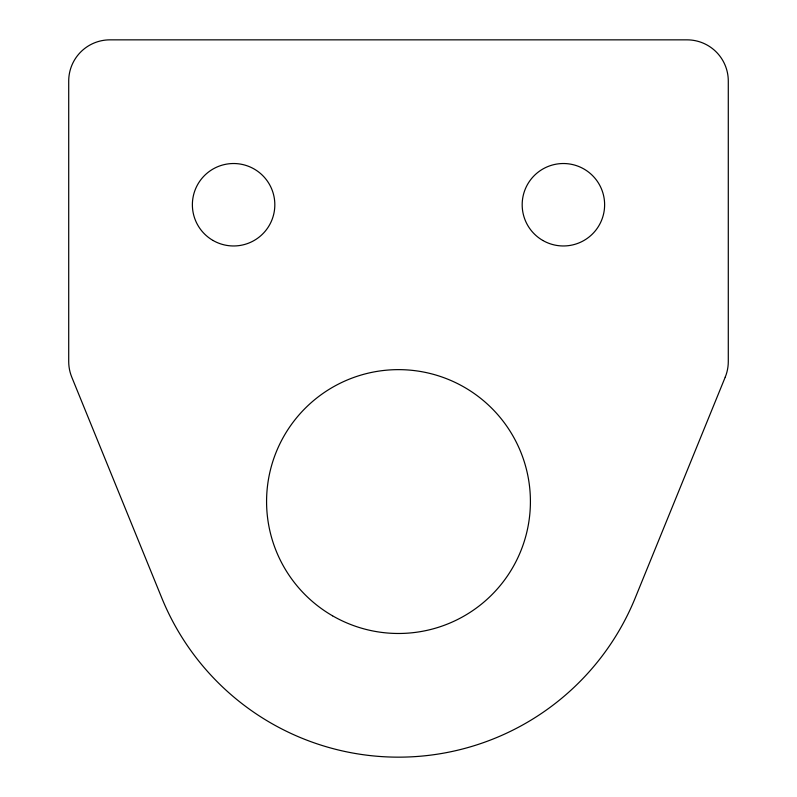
<?xml version="1.0" encoding="UTF-8"?>
<svg xmlns="http://www.w3.org/2000/svg" width="797" height="797" viewBox="0 0 797 797"><rect width="100%" height="100%" fill="white"/><g stroke="black" fill="none" stroke-linecap="round" stroke-linejoin="round"><path stroke-width="1.2" d="M725.24 377.12L635.179 598.049A255.588 255.588 0 0 1 161.821 598.049L71.76 377.12A41.225 41.225 0 0 1 68.711 361.559L68.711 81.075A41.225 41.225 0 0 1 109.926 39.85L687.074 39.85A41.225 41.225 0 0 1 728.289 81.075L728.289 361.559A41.225 41.225 0 0 1 725.24 377.12M212.988 240.445A41.225 41.225 0 0 0 274.826 204.749A41.225 41.225 0 0 0 212.988 169.044A41.225 41.225 0 0 0 212.988 240.445M542.787 240.445A41.225 41.225 0 0 0 604.624 204.749A41.225 41.225 0 0 0 542.787 169.044A41.225 41.225 0 0 0 542.787 240.445M332.538 615.802A131.913 131.913 0 0 0 530.413 501.562A131.913 131.913 0 0 0 332.538 387.312A131.913 131.913 0 0 0 332.538 615.802"/></g></svg>
